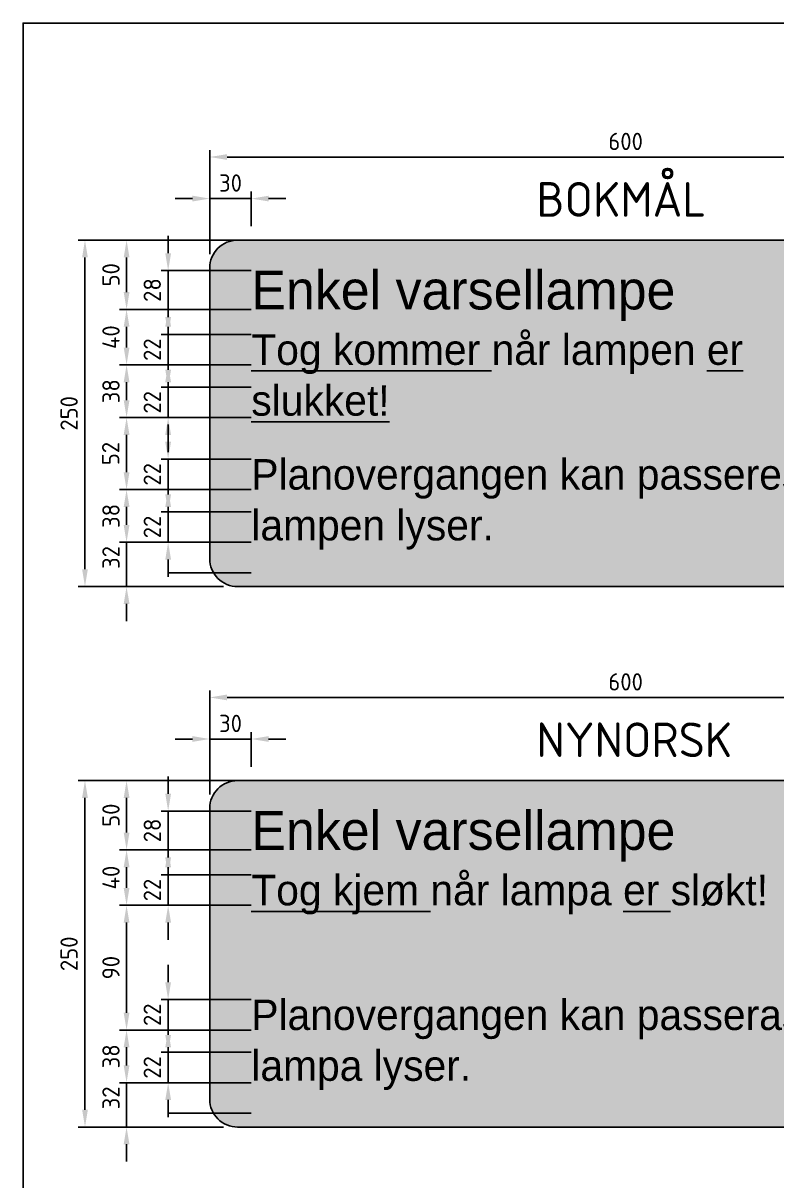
# Model space of a CAD drawing. Header units: millimetres. Extents: x 0 to 900, y 0 to 1385.
# Drawn here: x 0 to 544, y 550 to 1385 of the extents above; entities that cross this region are included whole.
import ezdxf
from ezdxf.enums import TextEntityAlignment as Align

# ---------------------------------------------------------------- set-up
doc = ezdxf.new("R2010")
doc.units = ezdxf.units.MM
for name, color, linetype in [('DIM-ISO_1-10', 4, 'Continuous'), ('RAMME', 7, 'Continuous'), ('Skilt', 7, 'Continuous'), ('Skilt tekst', 7, 'Continuous'), ('Tekst', 2, 'Continuous')]:
    doc.layers.add(name, color=color, linetype=linetype)
doc.layers.add('Hjelpelinjer', color=41, linetype='Continuous', plot=False)
doc.layers.add('Skravur-Gul', color=7, linetype='Continuous', true_color=0xffcc1f)
doc.styles.add('ISO25', font='ISO3098.shx')
doc.styles.add('NSB Myriad', font='NSBMR___.TTF')
doc.styles.add('NSB Myriad Semibold', font='Myrsmbd.ttf')
doc.dimstyles.new('DIM-ISO_1-5', dxfattribs={"dimscale": 5, "dimtxt": 2.5, "dimasz": 2.5, "dimexe": 1, "dimexo": 2, "dimgap": 1, "dimtad": 1, "dimdec": 0, "dimdsep": 46, "dimtxsty": 'ISO25', "dimcen": 0, "dimclrd": 256, "dimclre": 256, "dimclrt": 2, "dimadec": 0, "dimazin": 0, "dimtp": 0.1, "dimtm": 0.1, "dimtfac": 0.71, "dimtdec": 0, "dimtmove": 0, "dimatfit": 3, "dimfxl": 1, "dimtzin": 0, "dimarcsym": 0})

# ---------------------------------------------------------------- blocks, each defined once
blk = doc.blocks.new('*D8')
at = {"layer": 'Defpoints', "color": 0, "transparency": 16777216}
for p in [(164.59, 1258.4), (164.59, 1228.4), (134.59, 1208.4)]:
    blk.add_point(p, dxfattribs=at)
at = {"layer": 'DIM-ISO_1-10', "lineweight": -2, "transparency": 16777216}
for p, q in [((134.59, 1218.4), (134.59, 1263.4)), ((164.59, 1238.4), (164.59, 1263.4)), ((122.09, 1258.4), (109.59, 1258.4)), ((134.59, 1258.4), (164.59, 1258.4)), ((177.09, 1258.4), (189.59, 1258.4))]:
    blk.add_line(p, q, dxfattribs=at)
at = {"layer": 'DIM-ISO_1-10', "transparency": 16777216}
for points in [[(122.09, 1260.48), (122.09, 1256.32), (134.59, 1258.4)], [(177.09, 1260.48), (177.09, 1256.32), (164.59, 1258.4)]]:
    blk.add_solid(points, dxfattribs=at)
at = {"layer": 'DIM-ISO_1-10', "color": 2, "transparency": 16777216, "insert": (149.59, 1269.65), "char_height": 12.5, "attachment_point": 5, "style": 'ISO25'}
blk.add_mtext('30', dxfattribs=at)
blk = doc.blocks.new('*D10')
at = {"layer": 'Defpoints', "color": 0, "transparency": 16777216}
for p in [(44.59, 1228.4), (154.59, 1228.4), (154.59, 978.4)]:
    blk.add_point(p, dxfattribs=at)
at = {"layer": 'DIM-ISO_1-10', "lineweight": -2, "transparency": 16777216}
for p, q in [((144.59, 1228.4), (39.59, 1228.4)), ((44.59, 990.9), (44.59, 1215.9)), ((144.59, 978.4), (39.59, 978.4))]:
    blk.add_line(p, q, dxfattribs=at)
at = {"layer": 'DIM-ISO_1-10', "transparency": 16777216}
for points in [[(42.51, 1215.9), (46.68, 1215.9), (44.59, 1228.4)], [(42.51, 990.9), (46.68, 990.9), (44.59, 978.4)]]:
    blk.add_solid(points, dxfattribs=at)
at = {"layer": 'DIM-ISO_1-10', "color": 2, "transparency": 16777216, "insert": (33.13, 1103.4), "char_height": 12.5, "attachment_point": 5, "rotation": 90, "style": 'ISO25'}
blk.add_mtext('250', dxfattribs=at)
blk = doc.blocks.new('*D11')
at = {"layer": 'Defpoints', "color": 0, "transparency": 16777216}
for p in [(734.59, 1288.4), (134.59, 1208.4), (734.59, 1208.4)]:
    blk.add_point(p, dxfattribs=at)
at = {"layer": 'DIM-ISO_1-10', "lineweight": -2, "transparency": 16777216}
for p, q in [((134.59, 1218.4), (134.59, 1293.4)), ((147.09, 1288.4), (722.09, 1288.4)), ((734.59, 1218.4), (734.59, 1293.4))]:
    blk.add_line(p, q, dxfattribs=at)
at = {"layer": 'DIM-ISO_1-10', "transparency": 16777216}
for points in [[(147.09, 1290.48), (147.09, 1286.32), (134.59, 1288.4)], [(722.09, 1290.48), (722.09, 1286.32), (734.59, 1288.4)]]:
    blk.add_solid(points, dxfattribs=at)
at = {"layer": 'DIM-ISO_1-10', "color": 2, "transparency": 16777216, "insert": (434.59, 1299.65), "char_height": 12.5, "attachment_point": 5, "style": 'ISO25'}
blk.add_mtext('600', dxfattribs=at)
blk = doc.blocks.new('*D12')
at = {"layer": 'Defpoints', "color": 0, "transparency": 16777216}
for p in [(104.59, 1032.4), (134.59, 1032.4), (134.59, 1010.4)]:
    blk.add_point(p, dxfattribs=at)
at = {"layer": 'DIM-ISO_1-10', "lineweight": -2, "transparency": 16777216}
for p, q in [((104.59, 1044.9), (104.59, 1057.4)), ((124.59, 1032.4), (99.59, 1032.4)), ((104.59, 1010.4), (104.59, 1032.4)), ((124.59, 1010.4), (99.59, 1010.4)), ((104.59, 997.9), (104.59, 985.4))]:
    blk.add_line(p, q, dxfattribs=at)
at = {"layer": 'DIM-ISO_1-10', "transparency": 16777216}
for points in [[(102.51, 1044.9), (106.68, 1044.9), (104.59, 1032.4)], [(102.51, 997.9), (106.68, 997.9), (104.59, 1010.4)]]:
    blk.add_solid(points, dxfattribs=at)
at = {"layer": 'DIM-ISO_1-10', "color": 2, "transparency": 16777216, "insert": (93.13, 1021.4), "char_height": 12.5, "attachment_point": 5, "rotation": 90, "style": 'ISO25'}
blk.add_mtext('22', dxfattribs=at)
blk = doc.blocks.new('*D13')
at = {"layer": 'Defpoints', "color": 0, "transparency": 16777216}
for p in [(104.59, 1070.4), (134.59, 1070.4), (134.59, 1048.4)]:
    blk.add_point(p, dxfattribs=at)
at = {"layer": 'DIM-ISO_1-10', "lineweight": -2, "transparency": 16777216}
for p, q in [((104.59, 1082.9), (104.59, 1095.4)), ((124.59, 1070.4), (99.59, 1070.4)), ((104.59, 1048.4), (104.59, 1070.4)), ((124.59, 1048.4), (99.59, 1048.4)), ((104.59, 1035.9), (104.59, 1023.4))]:
    blk.add_line(p, q, dxfattribs=at)
at = {"layer": 'DIM-ISO_1-10', "transparency": 16777216}
for points in [[(102.51, 1082.9), (106.68, 1082.9), (104.59, 1070.4)], [(102.51, 1035.9), (106.68, 1035.9), (104.59, 1048.4)]]:
    blk.add_solid(points, dxfattribs=at)
at = {"layer": 'DIM-ISO_1-10', "color": 2, "transparency": 16777216, "insert": (93.13, 1059.4), "char_height": 12.5, "attachment_point": 5, "rotation": 90, "style": 'ISO25'}
blk.add_mtext('22', dxfattribs=at)
blk = doc.blocks.new('*D14')
at = {"layer": 'Defpoints', "color": 0, "transparency": 16777216}
for p in [(104.59, 1122.4), (134.59, 1122.4), (134.59, 1100.4)]:
    blk.add_point(p, dxfattribs=at)
at = {"layer": 'DIM-ISO_1-10', "lineweight": -2, "transparency": 16777216}
for p, q in [((104.59, 1134.9), (104.59, 1147.4)), ((124.59, 1122.4), (99.59, 1122.4)), ((104.59, 1100.4), (104.59, 1122.4)), ((124.59, 1100.4), (99.59, 1100.4)), ((104.59, 1087.9), (104.59, 1075.4))]:
    blk.add_line(p, q, dxfattribs=at)
at = {"layer": 'DIM-ISO_1-10', "transparency": 16777216}
for points in [[(102.51, 1134.9), (106.68, 1134.9), (104.59, 1122.4)], [(102.51, 1087.9), (106.68, 1087.9), (104.59, 1100.4)]]:
    blk.add_solid(points, dxfattribs=at)
at = {"layer": 'DIM-ISO_1-10', "color": 2, "transparency": 16777216, "insert": (93.13, 1111.4), "char_height": 12.5, "attachment_point": 5, "rotation": 90, "style": 'ISO25'}
blk.add_mtext('22', dxfattribs=at)
blk = doc.blocks.new('*D15')
at = {"layer": 'Defpoints', "color": 0, "transparency": 16777216}
for p in [(104.59, 1160.4), (134.59, 1160.4), (134.59, 1138.4)]:
    blk.add_point(p, dxfattribs=at)
at = {"layer": 'DIM-ISO_1-10', "lineweight": -2, "transparency": 16777216}
for p, q in [((104.59, 1172.9), (104.59, 1185.4)), ((124.59, 1160.4), (99.59, 1160.4)), ((104.59, 1138.4), (104.59, 1160.4)), ((124.59, 1138.4), (99.59, 1138.4)), ((104.59, 1125.9), (104.59, 1113.4))]:
    blk.add_line(p, q, dxfattribs=at)
at = {"layer": 'DIM-ISO_1-10', "transparency": 16777216}
for points in [[(102.51, 1172.9), (106.68, 1172.9), (104.59, 1160.4)], [(102.51, 1125.9), (106.68, 1125.9), (104.59, 1138.4)]]:
    blk.add_solid(points, dxfattribs=at)
at = {"layer": 'DIM-ISO_1-10', "color": 2, "transparency": 16777216, "insert": (93.13, 1149.4), "char_height": 12.5, "attachment_point": 5, "rotation": 90, "style": 'ISO25'}
blk.add_mtext('22', dxfattribs=at)
blk = doc.blocks.new('*D16')
at = {"layer": 'Defpoints', "color": 0, "transparency": 16777216}
for p in [(104.59, 1206.4), (134.59, 1206.4), (134.59, 1178.4)]:
    blk.add_point(p, dxfattribs=at)
at = {"layer": 'DIM-ISO_1-10', "lineweight": -2, "transparency": 16777216}
for p, q in [((104.59, 1218.9), (104.59, 1231.4)), ((124.59, 1206.4), (99.59, 1206.4)), ((104.59, 1178.4), (104.59, 1206.4)), ((124.59, 1178.4), (99.59, 1178.4)), ((104.59, 1165.9), (104.59, 1153.4))]:
    blk.add_line(p, q, dxfattribs=at)
at = {"layer": 'DIM-ISO_1-10', "transparency": 16777216}
for points in [[(102.51, 1218.9), (106.68, 1218.9), (104.59, 1206.4)], [(102.51, 1165.9), (106.68, 1165.9), (104.59, 1178.4)]]:
    blk.add_solid(points, dxfattribs=at)
at = {"layer": 'DIM-ISO_1-10', "color": 2, "transparency": 16777216, "insert": (93.13, 1192.4), "char_height": 12.5, "attachment_point": 5, "rotation": 90, "style": 'ISO25'}
blk.add_mtext('28', dxfattribs=at)
blk = doc.blocks.new('*D17')
at = {"layer": 'Defpoints', "color": 0, "transparency": 16777216}
for p in [(74.59, 1010.4), (134.59, 1010.4), (154.59, 978.4)]:
    blk.add_point(p, dxfattribs=at)
at = {"layer": 'DIM-ISO_1-10', "lineweight": -2, "transparency": 16777216}
for p, q in [((74.59, 1022.9), (74.59, 1035.4)), ((124.59, 1010.4), (69.59, 1010.4)), ((74.59, 978.4), (74.59, 1010.4)), ((144.59, 978.4), (69.59, 978.4)), ((74.59, 965.9), (74.59, 953.4))]:
    blk.add_line(p, q, dxfattribs=at)
at = {"layer": 'DIM-ISO_1-10', "transparency": 16777216}
for points in [[(72.51, 1022.9), (76.68, 1022.9), (74.59, 1010.4)], [(72.51, 965.9), (76.68, 965.9), (74.59, 978.4)]]:
    blk.add_solid(points, dxfattribs=at)
at = {"layer": 'DIM-ISO_1-10', "color": 2, "transparency": 16777216, "insert": (63.34, 999.4), "char_height": 12.5, "attachment_point": 5, "rotation": 90, "style": 'ISO25'}
blk.add_mtext('32', dxfattribs=at)
blk = doc.blocks.new('*D18')
at = {"layer": 'Defpoints', "color": 0, "transparency": 16777216}
for p in [(74.59, 1048.4), (134.59, 1048.4), (134.59, 1010.4)]:
    blk.add_point(p, dxfattribs=at)
at = {"layer": 'DIM-ISO_1-10', "lineweight": -2, "transparency": 16777216}
for p, q in [((124.59, 1048.4), (69.59, 1048.4)), ((74.59, 1022.9), (74.59, 1035.9)), ((124.59, 1010.4), (69.59, 1010.4))]:
    blk.add_line(p, q, dxfattribs=at)
at = {"layer": 'DIM-ISO_1-10', "transparency": 16777216}
for points in [[(72.51, 1035.9), (76.68, 1035.9), (74.59, 1048.4)], [(72.51, 1022.9), (76.68, 1022.9), (74.59, 1010.4)]]:
    blk.add_solid(points, dxfattribs=at)
at = {"layer": 'DIM-ISO_1-10', "color": 2, "transparency": 16777216, "insert": (63.34, 1029.4), "char_height": 12.5, "attachment_point": 5, "rotation": 90, "style": 'ISO25'}
blk.add_mtext('38', dxfattribs=at)
blk = doc.blocks.new('*D19')
at = {"layer": 'Defpoints', "color": 0, "transparency": 16777216}
for p in [(74.59, 1100.4), (134.59, 1100.4), (134.59, 1048.4)]:
    blk.add_point(p, dxfattribs=at)
at = {"layer": 'DIM-ISO_1-10', "lineweight": -2, "transparency": 16777216}
for p, q in [((124.59, 1100.4), (69.59, 1100.4)), ((74.59, 1060.9), (74.59, 1087.9)), ((124.59, 1048.4), (69.59, 1048.4))]:
    blk.add_line(p, q, dxfattribs=at)
at = {"layer": 'DIM-ISO_1-10', "transparency": 16777216}
for points in [[(72.51, 1087.9), (76.68, 1087.9), (74.59, 1100.4)], [(72.51, 1060.9), (76.68, 1060.9), (74.59, 1048.4)]]:
    blk.add_solid(points, dxfattribs=at)
at = {"layer": 'DIM-ISO_1-10', "color": 2, "transparency": 16777216, "insert": (63.13, 1074.4), "char_height": 12.5, "attachment_point": 5, "rotation": 90, "style": 'ISO25'}
blk.add_mtext('52', dxfattribs=at)
blk = doc.blocks.new('*D20')
at = {"layer": 'Defpoints', "color": 0, "transparency": 16777216}
for p in [(74.59, 1138.4), (134.59, 1138.4), (134.59, 1100.4)]:
    blk.add_point(p, dxfattribs=at)
at = {"layer": 'DIM-ISO_1-10', "lineweight": -2, "transparency": 16777216}
for p, q in [((124.59, 1138.4), (69.59, 1138.4)), ((74.59, 1112.9), (74.59, 1125.9)), ((124.59, 1100.4), (69.59, 1100.4))]:
    blk.add_line(p, q, dxfattribs=at)
at = {"layer": 'DIM-ISO_1-10', "transparency": 16777216}
for points in [[(72.51, 1125.9), (76.68, 1125.9), (74.59, 1138.4)], [(72.51, 1112.9), (76.68, 1112.9), (74.59, 1100.4)]]:
    blk.add_solid(points, dxfattribs=at)
at = {"layer": 'DIM-ISO_1-10', "color": 2, "transparency": 16777216, "insert": (63.34, 1119.4), "char_height": 12.5, "attachment_point": 5, "rotation": 90, "style": 'ISO25'}
blk.add_mtext('38', dxfattribs=at)
blk = doc.blocks.new('*D21')
at = {"layer": 'Defpoints', "color": 0, "transparency": 16777216}
for p in [(74.59, 1178.4), (134.59, 1178.4), (134.59, 1138.4)]:
    blk.add_point(p, dxfattribs=at)
at = {"layer": 'DIM-ISO_1-10', "lineweight": -2, "transparency": 16777216}
for p, q in [((124.59, 1178.4), (69.59, 1178.4)), ((74.59, 1150.9), (74.59, 1165.9)), ((124.59, 1138.4), (69.59, 1138.4))]:
    blk.add_line(p, q, dxfattribs=at)
at = {"layer": 'DIM-ISO_1-10', "transparency": 16777216}
for points in [[(72.51, 1165.9), (76.68, 1165.9), (74.59, 1178.4)], [(72.51, 1150.9), (76.68, 1150.9), (74.59, 1138.4)]]:
    blk.add_solid(points, dxfattribs=at)
at = {"layer": 'DIM-ISO_1-10', "color": 2, "transparency": 16777216, "insert": (63.34, 1158.4), "char_height": 12.5, "attachment_point": 5, "rotation": 90, "style": 'ISO25'}
blk.add_mtext('40', dxfattribs=at)
blk = doc.blocks.new('*D22')
at = {"layer": 'Defpoints', "color": 0, "transparency": 16777216}
for p in [(74.59, 1228.4), (154.59, 1228.4), (134.59, 1178.4)]:
    blk.add_point(p, dxfattribs=at)
at = {"layer": 'DIM-ISO_1-10', "lineweight": -2, "transparency": 16777216}
for p, q in [((144.59, 1228.4), (69.59, 1228.4)), ((74.59, 1190.9), (74.59, 1215.9)), ((124.59, 1178.4), (69.59, 1178.4))]:
    blk.add_line(p, q, dxfattribs=at)
at = {"layer": 'DIM-ISO_1-10', "transparency": 16777216}
for points in [[(72.51, 1215.9), (76.68, 1215.9), (74.59, 1228.4)], [(72.51, 1190.9), (76.68, 1190.9), (74.59, 1178.4)]]:
    blk.add_solid(points, dxfattribs=at)
at = {"layer": 'DIM-ISO_1-10', "color": 2, "transparency": 16777216, "insert": (63.34, 1203.4), "char_height": 12.5, "attachment_point": 5, "rotation": 90, "style": 'ISO25'}
blk.add_mtext('50', dxfattribs=at)
blk = doc.blocks.new('*D27')
at = {"layer": 'Defpoints', "color": 0, "transparency": 16777216}
for p in [(104.59, 816.4), (134.59, 816.4), (134.59, 788.4)]:
    blk.add_point(p, dxfattribs=at)
at = {"layer": 'DIM-ISO_1-10', "lineweight": -2, "transparency": 16777216}
for p, q in [((104.59, 828.9), (104.59, 841.4)), ((124.59, 816.4), (99.59, 816.4)), ((104.59, 788.4), (104.59, 816.4)), ((124.59, 788.4), (99.59, 788.4)), ((104.59, 775.9), (104.59, 763.4))]:
    blk.add_line(p, q, dxfattribs=at)
at = {"layer": 'DIM-ISO_1-10', "transparency": 16777216}
for points in [[(102.51, 828.9), (106.68, 828.9), (104.59, 816.4)], [(102.51, 775.9), (106.68, 775.9), (104.59, 788.4)]]:
    blk.add_solid(points, dxfattribs=at)
at = {"layer": 'DIM-ISO_1-10', "color": 2, "transparency": 16777216, "insert": (93.13, 802.4), "char_height": 12.5, "attachment_point": 5, "rotation": 90, "style": 'ISO25'}
blk.add_mtext('28', dxfattribs=at)
blk = doc.blocks.new('*D24')
at = {"layer": 'Defpoints', "color": 0, "transparency": 16777216}
for p in [(164.59, 868.4), (164.59, 838.4), (134.59, 818.4)]:
    blk.add_point(p, dxfattribs=at)
at = {"layer": 'DIM-ISO_1-10', "lineweight": -2, "transparency": 16777216}
for p, q in [((134.59, 828.4), (134.59, 873.4)), ((164.59, 848.4), (164.59, 873.4)), ((122.09, 868.4), (109.59, 868.4)), ((134.59, 868.4), (164.59, 868.4)), ((177.09, 868.4), (189.59, 868.4))]:
    blk.add_line(p, q, dxfattribs=at)
at = {"layer": 'DIM-ISO_1-10', "transparency": 16777216}
for points in [[(122.09, 870.48), (122.09, 866.32), (134.59, 868.4)], [(177.09, 870.48), (177.09, 866.32), (164.59, 868.4)]]:
    blk.add_solid(points, dxfattribs=at)
at = {"layer": 'DIM-ISO_1-10', "color": 2, "transparency": 16777216, "insert": (149.59, 879.65), "char_height": 12.5, "attachment_point": 5, "style": 'ISO25'}
blk.add_mtext('30', dxfattribs=at)
blk = doc.blocks.new('*D25')
at = {"layer": 'Defpoints', "color": 0, "transparency": 16777216}
for p in [(44.59, 838.4), (154.59, 838.4), (154.59, 588.4)]:
    blk.add_point(p, dxfattribs=at)
at = {"layer": 'DIM-ISO_1-10', "lineweight": -2, "transparency": 16777216}
for p, q in [((144.59, 838.4), (39.59, 838.4)), ((44.59, 600.9), (44.59, 825.9)), ((144.59, 588.4), (39.59, 588.4))]:
    blk.add_line(p, q, dxfattribs=at)
at = {"layer": 'DIM-ISO_1-10', "transparency": 16777216}
for points in [[(42.51, 825.9), (46.68, 825.9), (44.59, 838.4)], [(42.51, 600.9), (46.68, 600.9), (44.59, 588.4)]]:
    blk.add_solid(points, dxfattribs=at)
at = {"layer": 'DIM-ISO_1-10', "color": 2, "transparency": 16777216, "insert": (33.13, 713.4), "char_height": 12.5, "attachment_point": 5, "rotation": 90, "style": 'ISO25'}
blk.add_mtext('250', dxfattribs=at)
blk = doc.blocks.new('*D26')
at = {"layer": 'Defpoints', "color": 0, "transparency": 16777216}
for p in [(734.59, 898.4), (134.59, 818.4), (734.59, 818.4)]:
    blk.add_point(p, dxfattribs=at)
at = {"layer": 'DIM-ISO_1-10', "lineweight": -2, "transparency": 16777216}
for p, q in [((134.59, 828.4), (134.59, 903.4)), ((734.59, 828.4), (734.59, 903.4)), ((147.09, 898.4), (722.09, 898.4))]:
    blk.add_line(p, q, dxfattribs=at)
at = {"layer": 'DIM-ISO_1-10', "transparency": 16777216}
for points in [[(147.09, 900.48), (147.09, 896.32), (134.59, 898.4)], [(722.09, 900.48), (722.09, 896.32), (734.59, 898.4)]]:
    blk.add_solid(points, dxfattribs=at)
at = {"layer": 'DIM-ISO_1-10', "color": 2, "transparency": 16777216, "insert": (434.59, 909.65), "char_height": 12.5, "attachment_point": 5, "style": 'ISO25'}
blk.add_mtext('600', dxfattribs=at)
blk = doc.blocks.new('*D33')
at = {"layer": 'Defpoints', "color": 0, "transparency": 16777216}
for p in [(104.59, 642.4), (134.59, 642.4), (134.59, 620.4)]:
    blk.add_point(p, dxfattribs=at)
at = {"layer": 'DIM-ISO_1-10', "lineweight": -2, "transparency": 16777216}
for p, q in [((104.59, 654.9), (104.59, 667.4)), ((124.59, 642.4), (99.59, 642.4)), ((104.59, 620.4), (104.59, 642.4)), ((124.59, 620.4), (99.59, 620.4)), ((104.59, 607.9), (104.59, 595.4))]:
    blk.add_line(p, q, dxfattribs=at)
at = {"layer": 'DIM-ISO_1-10', "transparency": 16777216}
for points in [[(102.51, 654.9), (106.68, 654.9), (104.59, 642.4)], [(102.51, 607.9), (106.68, 607.9), (104.59, 620.4)]]:
    blk.add_solid(points, dxfattribs=at)
at = {"layer": 'DIM-ISO_1-10', "color": 2, "transparency": 16777216, "insert": (93.13, 631.4), "char_height": 12.5, "attachment_point": 5, "rotation": 90, "style": 'ISO25'}
blk.add_mtext('22', dxfattribs=at)
blk = doc.blocks.new('*D34')
at = {"layer": 'Defpoints', "color": 0, "transparency": 16777216}
for p in [(104.59, 680.4), (134.59, 680.4), (134.59, 658.4)]:
    blk.add_point(p, dxfattribs=at)
at = {"layer": 'DIM-ISO_1-10', "lineweight": -2, "transparency": 16777216}
for p, q in [((104.59, 692.9), (104.59, 705.4)), ((124.59, 680.4), (99.59, 680.4)), ((104.59, 658.4), (104.59, 680.4)), ((124.59, 658.4), (99.59, 658.4)), ((104.59, 645.9), (104.59, 633.4))]:
    blk.add_line(p, q, dxfattribs=at)
at = {"layer": 'DIM-ISO_1-10', "transparency": 16777216}
for points in [[(102.51, 692.9), (106.68, 692.9), (104.59, 680.4)], [(102.51, 645.9), (106.68, 645.9), (104.59, 658.4)]]:
    blk.add_solid(points, dxfattribs=at)
at = {"layer": 'DIM-ISO_1-10', "color": 2, "transparency": 16777216, "insert": (93.13, 669.4), "char_height": 12.5, "attachment_point": 5, "rotation": 90, "style": 'ISO25'}
blk.add_mtext('22', dxfattribs=at)
blk = doc.blocks.new('*D35')
at = {"layer": 'Defpoints', "color": 0, "transparency": 16777216}
for p in [(104.59, 770.4), (134.59, 770.4), (134.59, 748.4)]:
    blk.add_point(p, dxfattribs=at)
at = {"layer": 'DIM-ISO_1-10', "lineweight": -2, "transparency": 16777216}
for p, q in [((104.59, 782.9), (104.59, 795.4)), ((124.59, 770.4), (99.59, 770.4)), ((104.59, 748.4), (104.59, 770.4)), ((124.59, 748.4), (99.59, 748.4)), ((104.59, 735.9), (104.59, 723.4))]:
    blk.add_line(p, q, dxfattribs=at)
at = {"layer": 'DIM-ISO_1-10', "transparency": 16777216}
for points in [[(102.51, 782.9), (106.68, 782.9), (104.59, 770.4)], [(102.51, 735.9), (106.68, 735.9), (104.59, 748.4)]]:
    blk.add_solid(points, dxfattribs=at)
at = {"layer": 'DIM-ISO_1-10', "color": 2, "transparency": 16777216, "insert": (93.13, 759.4), "char_height": 12.5, "attachment_point": 5, "rotation": 90, "style": 'ISO25'}
blk.add_mtext('22', dxfattribs=at)
blk = doc.blocks.new('*D28')
at = {"layer": 'Defpoints', "color": 0, "transparency": 16777216}
for p in [(74.59, 620.4), (134.59, 620.4), (154.59, 588.4)]:
    blk.add_point(p, dxfattribs=at)
at = {"layer": 'DIM-ISO_1-10', "lineweight": -2, "transparency": 16777216}
for p, q in [((74.59, 632.9), (74.59, 645.4)), ((124.59, 620.4), (69.59, 620.4)), ((74.59, 588.4), (74.59, 620.4)), ((144.59, 588.4), (69.59, 588.4)), ((74.59, 575.9), (74.59, 563.4))]:
    blk.add_line(p, q, dxfattribs=at)
at = {"layer": 'DIM-ISO_1-10', "transparency": 16777216}
for points in [[(72.51, 632.9), (76.68, 632.9), (74.59, 620.4)], [(72.51, 575.9), (76.68, 575.9), (74.59, 588.4)]]:
    blk.add_solid(points, dxfattribs=at)
at = {"layer": 'DIM-ISO_1-10', "color": 2, "transparency": 16777216, "insert": (63.34, 609.4), "char_height": 12.5, "attachment_point": 5, "rotation": 90, "style": 'ISO25'}
blk.add_mtext('32', dxfattribs=at)
blk = doc.blocks.new('*D29')
at = {"layer": 'Defpoints', "color": 0, "transparency": 16777216}
for p in [(74.59, 658.4), (134.59, 658.4), (134.59, 620.4)]:
    blk.add_point(p, dxfattribs=at)
at = {"layer": 'DIM-ISO_1-10', "lineweight": -2, "transparency": 16777216}
for p, q in [((124.59, 658.4), (69.59, 658.4)), ((74.59, 632.9), (74.59, 645.9)), ((124.59, 620.4), (69.59, 620.4))]:
    blk.add_line(p, q, dxfattribs=at)
at = {"layer": 'DIM-ISO_1-10', "transparency": 16777216}
for points in [[(72.51, 645.9), (76.68, 645.9), (74.59, 658.4)], [(72.51, 632.9), (76.68, 632.9), (74.59, 620.4)]]:
    blk.add_solid(points, dxfattribs=at)
at = {"layer": 'DIM-ISO_1-10', "color": 2, "transparency": 16777216, "insert": (63.34, 639.4), "char_height": 12.5, "attachment_point": 5, "rotation": 90, "style": 'ISO25'}
blk.add_mtext('38', dxfattribs=at)
blk = doc.blocks.new('*D30')
at = {"layer": 'Defpoints', "color": 0, "transparency": 16777216}
for p in [(74.59, 748.4), (134.59, 748.4), (134.59, 658.4)]:
    blk.add_point(p, dxfattribs=at)
at = {"layer": 'DIM-ISO_1-10', "lineweight": -2, "transparency": 16777216}
for p, q in [((124.59, 748.4), (69.59, 748.4)), ((74.59, 670.9), (74.59, 735.9)), ((124.59, 658.4), (69.59, 658.4))]:
    blk.add_line(p, q, dxfattribs=at)
at = {"layer": 'DIM-ISO_1-10', "transparency": 16777216}
for points in [[(72.51, 735.9), (76.68, 735.9), (74.59, 748.4)], [(72.51, 670.9), (76.68, 670.9), (74.59, 658.4)]]:
    blk.add_solid(points, dxfattribs=at)
at = {"layer": 'DIM-ISO_1-10', "color": 2, "transparency": 16777216, "insert": (63.34, 703.4), "char_height": 12.5, "attachment_point": 5, "rotation": 90, "style": 'ISO25'}
blk.add_mtext('90', dxfattribs=at)
blk = doc.blocks.new('*D31')
at = {"layer": 'Defpoints', "color": 0, "transparency": 16777216}
for p in [(74.59, 788.4), (134.59, 788.4), (134.59, 748.4)]:
    blk.add_point(p, dxfattribs=at)
at = {"layer": 'DIM-ISO_1-10', "lineweight": -2, "transparency": 16777216}
for p, q in [((124.59, 788.4), (69.59, 788.4)), ((74.59, 760.9), (74.59, 775.9)), ((124.59, 748.4), (69.59, 748.4))]:
    blk.add_line(p, q, dxfattribs=at)
at = {"layer": 'DIM-ISO_1-10', "transparency": 16777216}
for points in [[(72.51, 775.9), (76.68, 775.9), (74.59, 788.4)], [(72.51, 760.9), (76.68, 760.9), (74.59, 748.4)]]:
    blk.add_solid(points, dxfattribs=at)
at = {"layer": 'DIM-ISO_1-10', "color": 2, "transparency": 16777216, "insert": (63.34, 768.4), "char_height": 12.5, "attachment_point": 5, "rotation": 90, "style": 'ISO25'}
blk.add_mtext('40', dxfattribs=at)
blk = doc.blocks.new('*D32')
at = {"layer": 'Defpoints', "color": 0, "transparency": 16777216}
for p in [(74.59, 838.4), (154.59, 838.4), (134.59, 788.4)]:
    blk.add_point(p, dxfattribs=at)
at = {"layer": 'DIM-ISO_1-10', "lineweight": -2, "transparency": 16777216}
for p, q in [((144.59, 838.4), (69.59, 838.4)), ((74.59, 800.9), (74.59, 825.9)), ((124.59, 788.4), (69.59, 788.4))]:
    blk.add_line(p, q, dxfattribs=at)
at = {"layer": 'DIM-ISO_1-10', "transparency": 16777216}
for points in [[(72.51, 825.9), (76.68, 825.9), (74.59, 838.4)], [(72.51, 800.9), (76.68, 800.9), (74.59, 788.4)]]:
    blk.add_solid(points, dxfattribs=at)
at = {"layer": 'DIM-ISO_1-10', "color": 2, "transparency": 16777216, "insert": (63.34, 813.4), "char_height": 12.5, "attachment_point": 5, "rotation": 90, "style": 'ISO25'}
blk.add_mtext('50', dxfattribs=at)

msp = doc.modelspace()

# ---------------------------------------------------------------- hatches: boundary and pattern name
at = {"layer": 'Skravur-Gul'}
h = msp.add_hatch(color=256, dxfattribs=at)
h.dxf.hatch_style = 1
edge = h.paths.add_edge_path()
edge.add_arc((154.59, 1208.4), 20, 90, 180)
edge.add_line((134.59, 1208.4), (134.59, 998.4))
edge.add_arc((154.59, 998.4), 20, 180, 270)
edge.add_line((154.59, 978.4), (714.59, 978.4))
edge.add_arc((714.59, 998.4), 20, 270, 360)
edge.add_line((734.59, 998.4), (734.59, 1208.4))
edge.add_arc((714.59, 1208.4), 20, 360, 450)
edge.add_line((714.59, 1228.4), (154.59, 1228.4))
h = msp.add_hatch(color=256, dxfattribs=at)
h.dxf.hatch_style = 1
edge = h.paths.add_edge_path()
edge.add_arc((154.59, 818.4), 20, 90, 180)
edge.add_line((134.59, 818.4), (134.59, 608.4))
edge.add_arc((154.59, 608.4), 20, 180, 270)
edge.add_line((154.59, 588.4), (714.59, 588.4))
edge.add_arc((714.59, 608.4), 20, 270, 360)
edge.add_line((734.59, 608.4), (734.59, 818.4))
edge.add_arc((714.59, 818.4), 20, 360, 450)
edge.add_line((714.59, 838.4), (154.59, 838.4))

# ---------------------------------------------------------------- linework, layer by layer
at = {"layer": 'DIM-ISO_1-10'}
for points in [[(134.59, 1178.4), (134.59, 1208.4)], [(134.59, 788.4), (134.59, 818.4)]]:
    msp.add_lwpolyline(points, dxfattribs=at)
at = {"layer": 'Hjelpelinjer'}
for points in [[(154.59, 1228.4), (104.59, 1228.4)], [(104.59, 1206.4), (164.59, 1206.4)], [(104.59, 1178.4), (164.59, 1178.4)], [(164.59, 1160.4), (104.59, 1160.4)], [(164.59, 1138.4), (104.59, 1138.4)], [(104.59, 1122.4), (164.59, 1122.4)], [(104.59, 1100.4), (164.59, 1100.4)], [(164.59, 1070.4), (104.59, 1070.4)], [(164.59, 1048.4), (104.59, 1048.4)], [(104.59, 1032.4), (164.59, 1032.4)], [(104.59, 1010.4), (164.59, 1010.4)], [(164.59, 988.4), (104.59, 988.4)], [(154.59, 838.4), (104.59, 838.4)], [(104.59, 816.4), (164.59, 816.4)], [(104.59, 788.4), (164.59, 788.4)], [(164.59, 770.4), (104.59, 770.4)], [(164.59, 748.4), (104.59, 748.4)], [(164.59, 680.4), (104.59, 680.4)], [(164.59, 658.4), (104.59, 658.4)], [(104.59, 642.4), (164.59, 642.4)], [(104.59, 620.4), (164.59, 620.4)], [(164.59, 598.4), (104.59, 598.4)]]:
    msp.add_lwpolyline(points, dxfattribs=at)
at = {"layer": 'RAMME'}
msp.add_lwpolyline([(0, 0), (900, 0), (900, 1385), (0, 1385)], close=True, dxfattribs=at)
at = {"layer": 'Skilt'}
for points in [[(154.59, 1228.4, 0.414214), (134.59, 1208.4), (134.59, 998.4, 0.414214), (154.59, 978.4), (714.59, 978.4, 0.414214), (734.59, 998.4), (734.59, 1208.4, 0.414214), (714.59, 1228.4)], [(154.59, 838.4, 0.414214), (134.59, 818.4), (134.59, 608.4, 0.414214), (154.59, 588.4), (714.59, 588.4, 0.414214), (734.59, 608.4), (734.59, 818.4, 0.414214), (714.59, 838.4)]]:
    msp.add_lwpolyline(points, format="xyb", close=True, dxfattribs=at)

# ---------------------------------------------------------------- texts
at = {"layer": 'Skilt tekst', "style": 'NSB Myriad Semibold'}
for p in [(164.59, 1206.4), (164.59, 816.4)]:
    msp.add_text('Enkel varsellampe ', height=28, dxfattribs=at).set_placement(p, align=Align.TOP_LEFT)
at = {"layer": 'Skilt tekst', "char_height": 22, "attachment_point": 1, "style": 'NSB Myriad'}
for s, insert, width in [('{\\LTog kommer} når lampen {\\Ler slukket!}', (164.59, 1160.4), 399.9882), ('Planovergangen kan passeres når lampen lyser.', (164.59, 1070.4), 471.8034), ('{\\LTog kjem} når lampa {\\Ler} sløkt!', (164.59, 770.4), 471.8034), ('Planovergangen kan passerast når lampa lyser.', (164.59, 680.4), 471.8034)]:
    msp.add_mtext(s, dxfattribs=dict(at, insert=insert, width=width))
at = {"layer": 'Tekst', "style": 'ISO25'}
for s, p in [('BOKMÅL', (370.24, 1245.32)), ('NYNORSK', (370.24, 855.32))]:
    msp.add_text(s, height=25, dxfattribs=at).set_placement(p)

# ---------------------------------------------------------------- dimensions: what is measured, and where the dimension line sits
at = {"layer": 'DIM-ISO_1-10'}
for base, p1, p2, picture, middle in [((734.59, 1288.4), (134.59, 1208.4), (734.59, 1208.4), '*D11', (434.59, 1299.65)), ((164.59, 1258.4), (134.59, 1208.4), (164.59, 1228.4), '*D8', (149.59, 1269.65)), ((734.59, 898.4), (134.59, 818.4), (734.59, 818.4), '*D26', (434.59, 909.65)), ((164.59, 868.4), (134.59, 818.4), (164.59, 838.4), '*D24', (149.59, 879.65))]:
    dim = msp.add_linear_dim(base=base, p1=p1, p2=p2, dimstyle='DIM-ISO_1-5', dxfattribs=at)
    dim.commit()
    dim.dimension.update_dxf_attribs({"geometry": picture, "text_midpoint": middle})
for base, p1, p2, picture, middle in [((44.59, 1228.4), (154.59, 978.4), (154.59, 1228.4), '*D10', (33.13, 1103.4)), ((44.59, 838.4), (154.59, 588.4), (154.59, 838.4), '*D25', (33.13, 713.4))]:
    dim = msp.add_linear_dim(base=base, p1=p1, p2=p2, angle=90, dimstyle='DIM-ISO_1-5', dxfattribs=at)
    dim.commit()
    dim.dimension.update_dxf_attribs({"geometry": picture, "text_midpoint": middle})
for base, p1, p2, picture, middle in [((74.59, 1228.4), (134.59, 1178.4), (154.59, 1228.4), '*D22', (63.34, 1203.4)), ((104.59, 1206.4), (134.59, 1178.4), (134.59, 1206.4), '*D16', (93.13, 1192.4)), ((74.59, 1178.4), (134.59, 1138.4), (134.59, 1178.4), '*D21', (63.34, 1158.4)), ((74.59, 1138.4), (134.59, 1100.4), (134.59, 1138.4), '*D20', (63.34, 1119.4)), ((74.59, 1100.4), (134.59, 1048.4), (134.59, 1100.4), '*D19', (63.13, 1074.4)), ((74.59, 1048.4), (134.59, 1010.4), (134.59, 1048.4), '*D18', (63.34, 1029.4)), ((74.59, 838.4), (134.59, 788.4), (154.59, 838.4), '*D32', (63.34, 813.4)), ((104.59, 816.4), (134.59, 788.4), (134.59, 816.4), '*D27', (93.13, 802.4)), ((74.59, 788.4), (134.59, 748.4), (134.59, 788.4), '*D31', (63.34, 768.4)), ((74.59, 748.4), (134.59, 658.4), (134.59, 748.4), '*D30', (63.34, 703.4)), ((74.59, 658.4), (134.59, 620.4), (134.59, 658.4), '*D29', (63.34, 639.4))]:
    dim = msp.add_linear_dim(base=base, p1=p1, p2=p2, angle=90, dimstyle='DIM-ISO_1-5', override={"dimtmove": 1}, dxfattribs=at)
    dim.commit()
    dim.dimension.update_dxf_attribs({"geometry": picture, "text_midpoint": middle})
for base, p1, p2, picture, middle in [((104.59, 1160.4), (134.59, 1138.4), (134.59, 1160.4), '*D15', (104.59, 1149.4)), ((104.59, 1122.4), (134.59, 1100.4), (134.59, 1122.4), '*D14', (104.59, 1111.4)), ((104.59, 1070.4), (134.59, 1048.4), (134.59, 1070.4), '*D13', (104.59, 1059.4)), ((104.59, 1032.4), (134.59, 1010.4), (134.59, 1032.4), '*D12', (104.59, 1021.4)), ((74.59, 1010.4), (154.59, 978.4), (134.59, 1010.4), '*D17', (74.59, 999.4)), ((104.59, 770.4), (134.59, 748.4), (134.59, 770.4), '*D35', (104.59, 759.4)), ((104.59, 680.4), (134.59, 658.4), (134.59, 680.4), '*D34', (104.59, 669.4)), ((104.59, 642.4), (134.59, 620.4), (134.59, 642.4), '*D33', (104.59, 631.4)), ((74.59, 620.4), (154.59, 588.4), (134.59, 620.4), '*D28', (74.59, 609.4))]:
    dim = msp.add_linear_dim(base=base, p1=p1, p2=p2, angle=90, dimstyle='DIM-ISO_1-5', override={"dimtmove": 1}, dxfattribs=at)
    dim.commit()
    dim.dimension.update_dxf_attribs({"geometry": picture, "text_midpoint": middle, "dimtype": 160})

doc.saveas('drawing.dxf')
